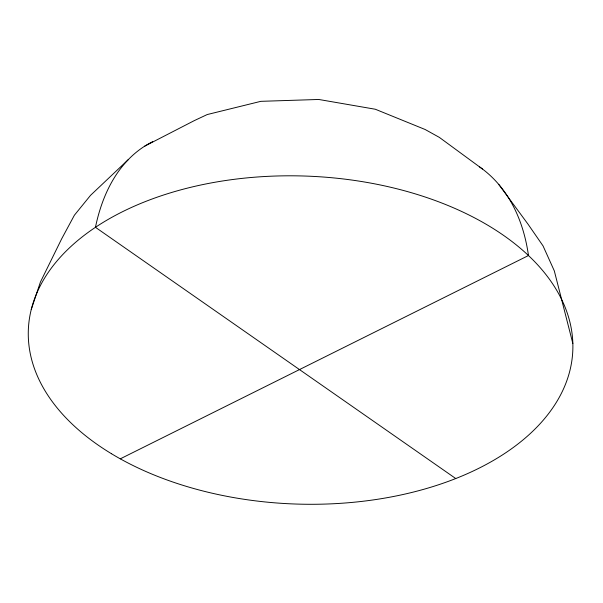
<?xml version="1.0" encoding="UTF-8"?>
<svg xmlns="http://www.w3.org/2000/svg" width="603" height="603" viewBox="0 0 603 603"><rect width="100%" height="100%" fill="white"/><g stroke="black" fill="none" stroke-linecap="round" stroke-linejoin="round"><path stroke-width="0.9" d="M31.243 309.543L40.424 282.061L61.604 238.954L74.395 215.211L90.548 195.327L128.439 159.471M144.675 146.175L194.272 120.63L207.206 114.555L260.835 101.334L318.746 99.465L375.315 109.241L425.13 129.494L439.353 137.386L482.438 168.998M120.291 458.838L528.477 255.536A274.327 166.059 -55.6 0 0 479.37 166.767M455.755 478.541L95.455 227.308A274.787 153.087 64 0 1 152.68 141.66M498.673 184.33L528.07 224.241L543.047 245.903L554.315 270.883L572.85 343.537M111.427 453.697A272.428 164.054 2.1 0 0 564.807 385.912A272.428 164.054 2.1 0 0 225.499 180.531A272.428 164.054 2.1 0 0 111.427 453.697"/></g></svg>
